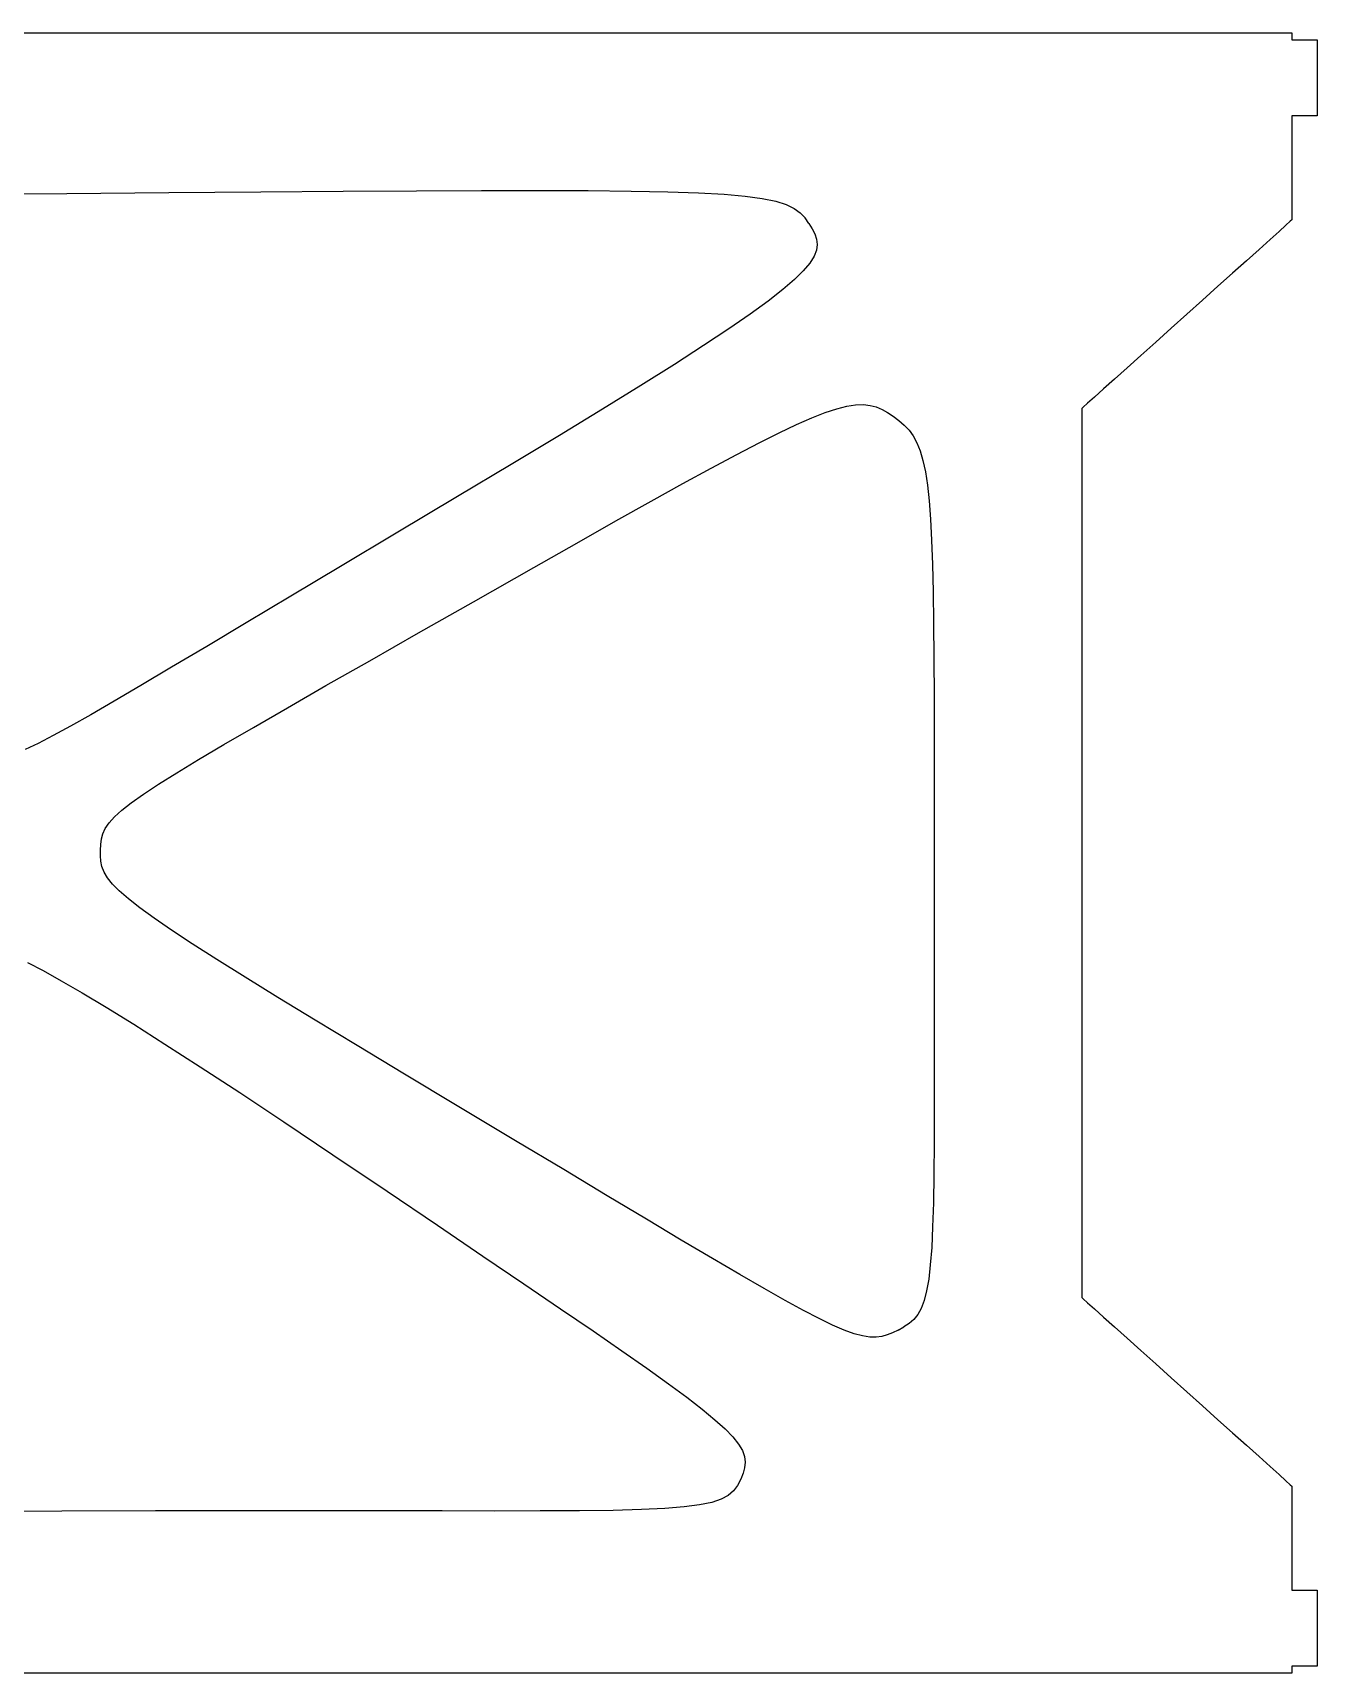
# Model space of a CAD drawing. Extents: x -403 to 96, y -97 to 697.
# Drawn here: x -251.9 to -100, y 503 to 697 of the extents above; entities that cross this region are included whole.
import ezdxf

# ---------------------------------------------------------------- set-up
doc = ezdxf.new("R2010")
doc.units = 0

msp = doc.modelspace()

# ---------------------------------------------------------------- linework, layer by layer
for p, q in [((-264.37, 697, 0), (-243.38, 697, 0)), ((-243.38, 697, 0), (-222.39, 697, 0)), ((-222.39, 697, 0), (-201.83, 697, 0)), ((-201.83, 697, 0), (-182.1, 697, 0)), ((-182.1, 697, 0), (-163.64, 697, 0)), ((-163.64, 697, 0), (-146.87, 697, 0)), ((-146.87, 697, 0), (-132.2, 697, 0)), ((-132.2, 697, 0), (-120.06, 697, 0)), ((-120.06, 697, 0), (-110.86, 697, 0)), ((-110.86, 697, 0), (-105.04, 697, 0)), ((-105.04, 697, 0), (-103, 697, 0)), ((-103, 697, 0), (-103, 696.99, 0)), ((-103, 696.99, 0), (-103, 696.98, 0)), ((-103, 696.98, 0), (-103, 696.95, 0)), ((-103, 696.95, 0), (-103, 696.91, 0)), ((-103, 696.91, 0), (-103, 696.87, 0)), ((-103, 696.87, 0), (-103, 696.82, 0)), ((-103, 696.82, 0), (-103, 696.77, 0)), ((-103, 696.77, 0), (-103, 696.71, 0)), ((-103, 696.71, 0), (-103, 696.65, 0)), ((-103, 696.65, 0), (-103, 696.59, 0)), ((-103, 696.59, 0), (-103, 696.53, 0)), ((-103, 696.53, 0), (-103, 696.47, 0)), ((-103, 696.47, 0), (-103, 696.41, 0)), ((-103, 696.41, 0), (-103, 696.35, 0)), ((-103, 696.35, 0), (-103, 696.3, 0)), ((-103, 696.3, 0), (-103, 696.26, 0)), ((-103, 696.26, 0), (-103, 696.22, 0)), ((-103, 696.22, 0), (-103, 696.2, 0)), ((-103, 696.2, 0), (-103, 696.18, 0)), ((-103, 696.18, 0), (-103, 696.17, 0)), ((-103, 696.17, 0), (-102.98, 696.17, 0)), ((-102.98, 696.17, 0), (-102.92, 696.17, 0)), ((-102.92, 696.17, 0), (-102.82, 696.17, 0)), ((-102.82, 696.17, 0), (-102.69, 696.17, 0)), ((-102.69, 696.17, 0), (-102.53, 696.17, 0)), ((-102.53, 696.17, 0), (-102.35, 696.17, 0)), ((-102.35, 696.17, 0), (-102.15, 696.17, 0)), ((-102.15, 696.17, 0), (-101.94, 696.17, 0)), ((-101.94, 696.17, 0), (-101.72, 696.17, 0)), ((-101.72, 696.17, 0), (-101.5, 696.17, 0)), ((-101.5, 696.17, 0), (-101.28, 696.17, 0)), ((-101.28, 696.17, 0), (-101.06, 696.17, 0)), ((-101.06, 696.17, 0), (-100.85, 696.17, 0)), ((-100.85, 696.17, 0), (-100.65, 696.17, 0)), ((-100.65, 696.17, 0), (-100.47, 696.17, 0)), ((-100.47, 696.17, 0), (-100.31, 696.17, 0)), ((-100.31, 696.17, 0), (-100.18, 696.17, 0)), ((-100.18, 696.17, 0), (-100.08, 696.17, 0)), ((-100.08, 696.17, 0), (-100.02, 696.17, 0)), ((-100.02, 696.17, 0), (-100, 696.17, 0)), ((-100, 696.17, 0), (-100, 696.11, 0)), ((-100, 696.11, 0), (-100, 695.92, 0)), ((-100, 695.92, 0), (-100, 695.63, 0)), ((-100, 695.63, 0), (-100, 695.24, 0)), ((-100, 695.24, 0), (-100, 694.77, 0)), ((-100, 694.77, 0), (-100, 694.23, 0)), ((-100, 694.23, 0), (-100, 693.64, 0)), ((-100, 693.64, 0), (-100, 693.01, 0)), ((-100, 693.01, 0), (-100, 692.35, 0)), ((-100, 692.35, 0), (-100, 691.67, 0)), ((-100, 691.67, 0), (-100, 691, 0)), ((-100, 691, 0), (-100, 690.34, 0)), ((-100, 690.34, 0), (-100, 689.71, 0)), ((-100, 689.71, 0), (-100, 689.12, 0)), ((-100, 689.12, 0), (-100, 688.58, 0)), ((-102.98, 687.17, 0), (-103, 687.17, 0)), ((-103, 687.17, 0), (-103, 687.09, 0)), ((-103, 687.09, 0), (-103, 686.83, 0)), ((-103, 686.83, 0), (-103, 686.43, 0)), ((-102.92, 687.17, 0), (-102.98, 687.17, 0)), ((-102.82, 687.17, 0), (-102.92, 687.17, 0)), ((-102.69, 687.17, 0), (-102.82, 687.17, 0)), ((-102.53, 687.17, 0), (-102.69, 687.17, 0)), ((-102.35, 687.17, 0), (-102.53, 687.17, 0)), ((-102.15, 687.17, 0), (-102.35, 687.17, 0)), ((-101.94, 687.17, 0), (-102.15, 687.17, 0)), ((-101.72, 687.17, 0), (-101.94, 687.17, 0)), ((-101.5, 687.17, 0), (-101.72, 687.17, 0)), ((-101.28, 687.17, 0), (-101.5, 687.17, 0)), ((-101.06, 687.17, 0), (-101.28, 687.17, 0)), ((-100.85, 687.17, 0), (-101.06, 687.17, 0)), ((-100.65, 687.17, 0), (-100.85, 687.17, 0)), ((-100.47, 687.17, 0), (-100.65, 687.17, 0)), ((-100.31, 687.17, 0), (-100.47, 687.17, 0)), ((-100.18, 687.17, 0), (-100.31, 687.17, 0)), ((-100.08, 687.17, 0), (-100.18, 687.17, 0)), ((-100.02, 687.17, 0), (-100.08, 687.17, 0)), ((-100, 687.17, 0), (-100.02, 687.17, 0)), ((-100, 688.58, 0), (-100, 688.11, 0)), ((-100, 688.11, 0), (-100, 687.72, 0)), ((-100, 687.72, 0), (-100, 687.43, 0)), ((-100, 687.43, 0), (-100, 687.24, 0)), ((-100, 687.24, 0), (-100, 687.17, 0)), ((-103, 686.43, 0), (-103, 685.9, 0)), ((-103, 685.9, 0), (-103, 685.25, 0)), ((-103, 685.25, 0), (-103, 684.52, 0)), ((-103, 684.52, 0), (-103, 683.71, 0)), ((-103, 683.71, 0), (-103, 682.85, 0)), ((-103, 682.85, 0), (-103, 681.94, 0)), ((-103, 681.94, 0), (-103, 681.03, 0)), ((-103, 681.03, 0), (-103, 680.11, 0)), ((-103, 680.11, 0), (-103, 679.2, 0)), ((-103, 679.2, 0), (-103, 678.34, 0)), ((-261.17, 677.91, 0), (-247.85, 678.01, 0)), ((-247.85, 678.01, 0), (-235.79, 678.11, 0)), ((-235.79, 678.11, 0), (-224.92, 678.19, 0)), ((-224.92, 678.19, 0), (-215.18, 678.26, 0)), ((-215.18, 678.26, 0), (-206.5, 678.32, 0)), ((-206.5, 678.32, 0), (-198.82, 678.35, 0)), ((-198.82, 678.35, 0), (-192.08, 678.36, 0)), ((-192.08, 678.36, 0), (-186.21, 678.34, 0)), ((-186.21, 678.34, 0), (-181.14, 678.29, 0)), ((-181.14, 678.29, 0), (-176.81, 678.2, 0)), ((-176.81, 678.2, 0), (-173.16, 678.07, 0)), ((-173.16, 678.07, 0), (-170.12, 677.9, 0)), ((-170.12, 677.9, 0), (-167.63, 677.68, 0)), ((-167.63, 677.68, 0), (-165.63, 677.4, 0)), ((-165.63, 677.4, 0), (-164.04, 677.08, 0)), ((-164.04, 677.08, 0), (-162.8, 676.69, 0)), ((-103, 678.34, 0), (-103, 677.53, 0)), ((-103, 677.53, 0), (-103, 676.8, 0)), ((-162.8, 676.69, 0), (-161.85, 676.23, 0)), ((-161.85, 676.23, 0), (-161.13, 675.71, 0)), ((-161.13, 675.71, 0), (-160.57, 675.12, 0)), ((-103, 676.8, 0), (-103, 676.15, 0)), ((-103, 676.15, 0), (-103, 675.62, 0)), ((-103, 675.62, 0), (-103, 675.22, 0)), ((-103, 675.22, 0), (-103, 674.97, 0)), ((-160.11, 674.45, 0), (-160.57, 675.12, 0)), ((-160.11, 674.45, 0), (-159.73, 673.82, 0)), ((-159.73, 673.82, 0), (-159.42, 673.21, 0)), ((-159.42, 673.21, 0), (-159.21, 672.6, 0)), ((-104.51, 673.52, 0), (-105.58, 672.55, 0)), ((-103.7, 674.25, 0), (-104.51, 673.52, 0)), ((-103.18, 674.71, 0), (-103.7, 674.25, 0)), ((-103, 674.88, 0), (-103.18, 674.71, 0)), ((-103, 674.97, 0), (-103, 674.88, 0)), ((-159.22, 671.31, 0), (-159.5, 670.58, 0)), ((-159.13, 671.98, 0), (-159.22, 671.31, 0)), ((-159.21, 672.6, 0), (-159.13, 671.98, 0)), ((-106.88, 671.39, 0), (-108.37, 670.05, 0)), ((-105.58, 672.55, 0), (-106.88, 671.39, 0)), ((-160, 669.77, 0), (-160.77, 668.85, 0)), ((-159.5, 670.58, 0), (-160, 669.77, 0)), ((-108.37, 670.05, 0), (-110, 668.59, 0)), ((-161.82, 667.81, 0), (-163.2, 666.63, 0)), ((-160.77, 668.85, 0), (-161.82, 667.81, 0)), ((-110, 668.59, 0), (-111.75, 667.02, 0)), ((-163.2, 666.63, 0), (-164.93, 665.27, 0)), ((-111.75, 667.02, 0), (-113.57, 665.38, 0)), ((-167.04, 663.73, 0), (-169.58, 661.99, 0)), ((-164.93, 665.27, 0), (-167.04, 663.73, 0)), ((-115.42, 663.71, 0), (-117.28, 662.05, 0)), ((-113.57, 665.38, 0), (-115.42, 663.71, 0)), ((-169.58, 661.99, 0), (-172.56, 660.01, 0)), ((-117.28, 662.05, 0), (-119.1, 660.41, 0)), ((-172.56, 660.01, 0), (-176.02, 657.78, 0)), ((-119.1, 660.41, 0), (-120.85, 658.84, 0)), ((-176.02, 657.78, 0), (-180, 655.28, 0)), ((-120.85, 658.84, 0), (-122.48, 657.38, 0)), ((-123.97, 656.04, 0), (-125.26, 654.88, 0)), ((-122.48, 657.38, 0), (-123.97, 656.04, 0)), ((-180, 655.28, 0), (-184.52, 652.49, 0)), ((-126.34, 653.91, 0), (-127.15, 653.18, 0)), ((-125.26, 654.88, 0), (-126.34, 653.91, 0)), ((-184.52, 652.49, 0), (-189.61, 649.39, 0)), ((-159.75, 651.46, 0), (-158.17, 652.08, 0)), ((-158.17, 652.08, 0), (-156.8, 652.53, 0)), ((-156.8, 652.53, 0), (-155.61, 652.83, 0)), ((-155.61, 652.83, 0), (-154.58, 653, 0)), ((-154.58, 653, 0), (-153.67, 653.03, 0)), ((-153.67, 653.03, 0), (-152.86, 652.94, 0)), ((-152.86, 652.94, 0), (-152.14, 652.75, 0)), ((-152.14, 652.75, 0), (-151.46, 652.47, 0)), ((-151.46, 652.47, 0), (-150.8, 652.1, 0)), ((-150.8, 652.1, 0), (-150.15, 651.66, 0)), ((-127.67, 652.72, 0), (-127.85, 652.55, 0)), ((-127.85, 652.55, 0), (-127.85, 651.79, 0)), ((-127.15, 653.18, 0), (-127.67, 652.72, 0)), ((-163.63, 649.69, 0), (-161.56, 650.67, 0)), ((-161.56, 650.67, 0), (-159.75, 651.46, 0)), ((-150.15, 651.66, 0), (-149.46, 651.15, 0)), ((-149.46, 651.15, 0), (-148.83, 650.6, 0)), ((-148.83, 650.6, 0), (-148.27, 650, 0)), ((-148.27, 650, 0), (-147.77, 649.32, 0)), ((-127.85, 651.79, 0), (-127.85, 649.61, 0)), ((-189.61, 649.39, 0), (-195.32, 645.95, 0)), ((-168.65, 647.13, 0), (-165.98, 648.52, 0)), ((-165.98, 648.52, 0), (-163.63, 649.69, 0)), ((-147.77, 649.32, 0), (-147.34, 648.51, 0)), ((-147.34, 648.51, 0), (-146.95, 647.56, 0)), ((-127.85, 649.61, 0), (-127.85, 646.17, 0)), ((-171.65, 645.53, 0), (-168.65, 647.13, 0)), ((-146.95, 647.56, 0), (-146.62, 646.42, 0)), ((-146.62, 646.42, 0), (-146.33, 645.08, 0)), ((-127.85, 646.17, 0), (-127.85, 641.62, 0)), ((-195.32, 645.95, 0), (-201.66, 642.16, 0)), ((-175.02, 643.69, 0), (-171.65, 645.53, 0)), ((-146.33, 645.08, 0), (-146.09, 643.49, 0)), ((-201.66, 642.16, 0), (-208.94, 637.83, 0)), ((-178.77, 641.61, 0), (-175.02, 643.69, 0)), ((-146.09, 643.49, 0), (-145.89, 641.64, 0)), ((-182.94, 639.27, 0), (-178.77, 641.61, 0)), ((-145.89, 641.64, 0), (-145.73, 639.48, 0)), ((-127.85, 641.62, 0), (-127.85, 636.13, 0)), ((-187.55, 636.66, 0), (-182.94, 639.27, 0)), ((-145.73, 639.48, 0), (-145.6, 636.98, 0)), ((-208.94, 637.83, 0), (-215.5, 633.9, 0)), ((-192.63, 633.78, 0), (-187.55, 636.66, 0)), ((-145.6, 636.98, 0), (-145.49, 634.13, 0)), ((-127.85, 636.13, 0), (-127.85, 629.85, 0)), ((-215.5, 633.9, 0), (-221.39, 630.38, 0)), ((-199.79, 629.7, 0), (-192.63, 633.78, 0)), ((-145.49, 634.13, 0), (-145.42, 630.87, 0)), ((-145.42, 630.87, 0), (-145.36, 627.19, 0)), ((-221.39, 630.38, 0), (-226.65, 627.22, 0)), ((-206.26, 626.03, 0), (-199.79, 629.7, 0)), ((-127.85, 629.85, 0), (-127.85, 622.94, 0)), ((-226.65, 627.22, 0), (-231.33, 624.42, 0)), ((-145.36, 627.19, 0), (-145.33, 623.06, 0)), ((-212.05, 622.74, 0), (-206.26, 626.03, 0)), ((-231.33, 624.42, 0), (-235.47, 621.96, 0)), ((-145.33, 623.06, 0), (-145.31, 618.43, 0)), ((-127.85, 622.94, 0), (-127.85, 615.56, 0)), ((-235.47, 621.96, 0), (-239.1, 619.8, 0)), ((-217.22, 619.79, 0), (-212.05, 622.74, 0)), ((-239.1, 619.8, 0), (-242.28, 617.94, 0)), ((-221.79, 617.17, 0), (-217.22, 619.79, 0)), ((-242.28, 617.94, 0), (-245.04, 616.34, 0)), ((-225.81, 614.86, 0), (-221.79, 617.17, 0)), ((-145.31, 618.43, 0), (-145.3, 613.29, 0)), ((-247.43, 614.99, 0), (-249.49, 613.88, 0)), ((-245.04, 616.34, 0), (-247.43, 614.99, 0)), ((-127.85, 615.56, 0), (-127.85, 607.86, 0)), ((-249.49, 613.88, 0), (-251.25, 612.96, 0)), ((-229.3, 612.82, 0), (-225.81, 614.86, 0)), ((-145.3, 613.29, 0), (-145.3, 607.6, 0)), ((-251.25, 612.96, 0), (-252.78, 612.24, 0)), ((-232.31, 611.04, 0), (-229.3, 612.82, 0)), ((-237.03, 608.13, 0), (-234.87, 609.48, 0)), ((-234.87, 609.48, 0), (-232.31, 611.04, 0)), ((-238.8, 606.96, 0), (-237.03, 608.13, 0)), ((-145.3, 607.6, 0), (-145.3, 601.33, 0)), ((-127.85, 607.86, 0), (-127.85, 600, 0)), ((-241.37, 605.05, 0), (-240.24, 605.94, 0)), ((-240.24, 605.94, 0), (-238.8, 606.96, 0)), ((-243.32, 602.9, 0), (-242.87, 603.55, 0)), ((-242.87, 603.55, 0), (-242.24, 604.26, 0)), ((-242.24, 604.26, 0), (-241.37, 605.05, 0)), ((-243.84, 601.02, 0), (-243.76, 601.66, 0)), ((-243.76, 601.66, 0), (-243.6, 602.28, 0)), ((-243.6, 602.28, 0), (-243.32, 602.9, 0)), ((-243.88, 599.66, 0), (-243.87, 600.34, 0)), ((-243.83, 599.02, 0), (-243.88, 599.66, 0)), ((-243.87, 600.34, 0), (-243.84, 601.02, 0)), ((-145.3, 601.33, 0), (-145.3, 593.7, 0)), ((-127.85, 600, 0), (-127.85, 592.14, 0)), ((-243.71, 598.39, 0), (-243.83, 599.02, 0)), ((-243.46, 597.75, 0), (-243.71, 598.39, 0)), ((-243.06, 597.07, 0), (-243.46, 597.75, 0)), ((-242.48, 596.33, 0), (-243.06, 597.07, 0)), ((-241.66, 595.51, 0), (-242.48, 596.33, 0)), ((-240.59, 594.57, 0), (-241.66, 595.51, 0)), ((-239.23, 593.5, 0), (-240.59, 594.57, 0)), ((-145.3, 593.7, 0), (-145.29, 586.8, 0)), ((-237.54, 592.28, 0), (-239.23, 593.5, 0)), ((-235.48, 590.87, 0), (-237.54, 592.28, 0)), ((-127.85, 592.14, 0), (-127.85, 584.44, 0)), ((-233.03, 589.25, 0), (-235.48, 590.87, 0)), ((-230.14, 587.4, 0), (-233.03, 589.25, 0)), ((-252.53, 587.04, 0), (-250.67, 586.09, 0)), ((-250.67, 586.09, 0), (-248.53, 584.9, 0)), ((-226.78, 585.3, 0), (-230.14, 587.4, 0)), ((-145.29, 586.8, 0), (-145.28, 580.6, 0)), ((-248.53, 584.9, 0), (-246.04, 583.47, 0)), ((-222.92, 582.92, 0), (-226.78, 585.3, 0)), ((-127.85, 584.44, 0), (-127.85, 577.06, 0)), ((-246.04, 583.47, 0), (-243.2, 581.76, 0)), ((-218.51, 580.23, 0), (-222.92, 582.92, 0)), ((-243.2, 581.76, 0), (-239.95, 579.75, 0)), ((-213.54, 577.22, 0), (-218.51, 580.23, 0)), ((-145.28, 580.6, 0), (-145.28, 575.05, 0)), ((-239.95, 579.75, 0), (-236.26, 577.41, 0)), ((-236.26, 577.41, 0), (-232.09, 574.73, 0)), ((-207.95, 573.85, 0), (-213.54, 577.22, 0)), ((-127.85, 577.06, 0), (-127.85, 570.15, 0)), ((-232.09, 574.73, 0), (-227.42, 571.67, 0)), ((-145.28, 575.05, 0), (-145.28, 570.12, 0)), ((-201.72, 570.11, 0), (-207.95, 573.85, 0)), ((-227.42, 571.67, 0), (-222.2, 568.2, 0)), ((-194.81, 565.97, 0), (-201.72, 570.11, 0)), ((-145.28, 570.12, 0), (-145.3, 565.77, 0)), ((-127.85, 570.15, 0), (-127.85, 563.87, 0)), ((-222.2, 568.2, 0), (-216.4, 564.32, 0)), ((-189.11, 562.55, 0), (-194.81, 565.97, 0)), ((-145.3, 565.77, 0), (-145.33, 561.96, 0)), ((-216.4, 564.32, 0), (-209.98, 559.99, 0)), ((-127.85, 563.87, 0), (-127.85, 558.38, 0)), ((-183.96, 559.46, 0), (-189.11, 562.55, 0)), ((-145.33, 561.96, 0), (-145.39, 558.64, 0)), ((-209.98, 559.99, 0), (-204.04, 555.97, 0)), ((-179.33, 556.69, 0), (-183.96, 559.46, 0)), ((-145.39, 558.64, 0), (-145.48, 555.79, 0)), ((-127.85, 558.38, 0), (-127.85, 553.83, 0)), ((-204.04, 555.97, 0), (-198.66, 552.33, 0)), ((-175.2, 554.22, 0), (-179.33, 556.69, 0)), ((-145.48, 555.79, 0), (-145.59, 553.36, 0)), ((-171.52, 552.04, 0), (-175.2, 554.22, 0)), ((-145.59, 553.36, 0), (-145.75, 551.31, 0)), ((-127.85, 553.83, 0), (-127.85, 550.39, 0)), ((-198.66, 552.33, 0), (-193.82, 549.05, 0)), ((-168.27, 550.14, 0), (-171.52, 552.04, 0)), ((-145.75, 551.31, 0), (-145.94, 549.6, 0)), ((-193.82, 549.05, 0), (-189.48, 546.1, 0)), ((-165.41, 548.49, 0), (-168.27, 550.14, 0)), ((-145.94, 549.6, 0), (-146.19, 548.2, 0)), ((-127.85, 550.39, 0), (-127.85, 548.21, 0)), ((-162.92, 547.08, 0), (-165.41, 548.49, 0)), ((-160.76, 545.9, 0), (-162.92, 547.08, 0)), ((-146.19, 548.2, 0), (-146.48, 547.06, 0)), ((-127.85, 548.21, 0), (-127.85, 547.45, 0)), ((-127.85, 547.45, 0), (-127.67, 547.28, 0)), ((-127.67, 547.28, 0), (-127.15, 546.82, 0)), ((-189.48, 546.1, 0), (-185.63, 543.47, 0)), ((-158.89, 544.93, 0), (-160.76, 545.9, 0)), ((-147.23, 545.41, 0), (-147.71, 544.83, 0)), ((-146.83, 546.14, 0), (-147.23, 545.41, 0)), ((-146.48, 547.06, 0), (-146.83, 546.14, 0)), ((-127.15, 546.82, 0), (-126.34, 546.09, 0)), ((-126.34, 546.09, 0), (-125.26, 545.12, 0)), ((-185.63, 543.47, 0), (-182.24, 541.13, 0)), ((-157.3, 544.16, 0), (-158.89, 544.93, 0)), ((-155.93, 543.57, 0), (-157.3, 544.16, 0)), ((-154.77, 543.15, 0), (-155.93, 543.57, 0)), ((-150.22, 543.26, 0), (-150.85, 543, 0)), ((-149.57, 543.58, 0), (-150.22, 543.26, 0)), ((-149.57, 543.58, 0), (-148.87, 543.95, 0)), ((-148.25, 544.36, 0), (-148.87, 543.95, 0)), ((-147.71, 544.83, 0), (-148.25, 544.36, 0)), ((-125.26, 545.12, 0), (-123.97, 543.96, 0)), ((-123.97, 543.96, 0), (-122.48, 542.62, 0)), ((-153.77, 542.88, 0), (-154.77, 543.15, 0)), ((-152.92, 542.74, 0), (-153.77, 542.88, 0)), ((-152.16, 542.73, 0), (-152.92, 542.74, 0)), ((-151.49, 542.82, 0), (-152.16, 542.73, 0)), ((-150.85, 543, 0), (-151.49, 542.82, 0)), ((-122.48, 542.62, 0), (-120.85, 541.16, 0)), ((-182.24, 541.13, 0), (-179.28, 539.06, 0)), ((-120.85, 541.16, 0), (-119.1, 539.59, 0)), ((-119.1, 539.59, 0), (-117.28, 537.95, 0)), ((-179.28, 539.06, 0), (-176.72, 537.23, 0)), ((-117.28, 537.95, 0), (-115.42, 536.29, 0)), ((-176.72, 537.23, 0), (-174.54, 535.63, 0)), ((-174.54, 535.63, 0), (-172.72, 534.22, 0)), ((-115.42, 536.29, 0), (-113.57, 534.62, 0)), ((-172.72, 534.22, 0), (-171.22, 532.98, 0)), ((-113.57, 534.62, 0), (-111.75, 532.98, 0)), ((-171.22, 532.98, 0), (-170.02, 531.9, 0)), ((-170.02, 531.9, 0), (-169.1, 530.95, 0)), ((-111.75, 532.98, 0), (-110, 531.41, 0)), ((-169.1, 530.95, 0), (-168.43, 530.1, 0)), ((-168.43, 530.1, 0), (-167.98, 529.33, 0)), ((-110, 531.41, 0), (-108.37, 529.95, 0)), ((-108.37, 529.95, 0), (-106.88, 528.61, 0)), ((-167.98, 529.33, 0), (-167.73, 528.63, 0)), ((-167.73, 528.63, 0), (-167.65, 527.96, 0)), ((-167.65, 527.96, 0), (-167.71, 527.3, 0)), ((-106.88, 528.61, 0), (-105.58, 527.45, 0)), ((-168.17, 525.94, 0), (-168.55, 525.2, 0)), ((-167.9, 526.64, 0), (-168.17, 525.94, 0)), ((-167.71, 527.3, 0), (-167.9, 526.64, 0)), ((-105.58, 527.45, 0), (-104.51, 526.48, 0)), ((-104.51, 526.48, 0), (-103.7, 525.75, 0)), ((-103.7, 525.75, 0), (-103.18, 525.29, 0)), ((-169.64, 524.03, 0), (-170.48, 523.57, 0)), ((-169.02, 524.57, 0), (-169.64, 524.03, 0)), ((-168.55, 525.2, 0), (-169.02, 524.57, 0)), ((-103.18, 525.29, 0), (-103, 525.12, 0)), ((-103, 525.12, 0), (-103, 525.04, 0)), ((-103, 525.04, 0), (-103, 524.78, 0)), ((-103, 524.78, 0), (-103, 524.38, 0)), ((-103, 524.38, 0), (-103, 523.85, 0)), ((-103, 523.85, 0), (-103, 523.2, 0)), ((-248.47, 522.16, 0), (-260.68, 522.09, 0)), ((-237.4, 522.2, 0), (-248.47, 522.16, 0)), ((-227.43, 522.22, 0), (-237.4, 522.2, 0)), ((-218.49, 522.22, 0), (-227.43, 522.22, 0)), ((-210.53, 522.21, 0), (-218.49, 522.22, 0)), ((-203.48, 522.19, 0), (-210.53, 522.21, 0)), ((-197.29, 522.18, 0), (-203.48, 522.19, 0)), ((-191.9, 522.19, 0), (-197.29, 522.18, 0)), ((-187.24, 522.21, 0), (-191.9, 522.19, 0)), ((-183.27, 522.26, 0), (-187.24, 522.21, 0)), ((-179.92, 522.35, 0), (-183.27, 522.26, 0)), ((-177.14, 522.48, 0), (-179.92, 522.35, 0)), ((-174.86, 522.66, 0), (-177.14, 522.48, 0)), ((-173.03, 522.9, 0), (-174.86, 522.66, 0)), ((-171.59, 523.2, 0), (-173.03, 522.9, 0)), ((-170.48, 523.57, 0), (-171.59, 523.2, 0)), ((-103, 523.2, 0), (-103, 522.47, 0)), ((-103, 522.47, 0), (-103, 521.66, 0)), ((-103, 521.66, 0), (-103, 520.8, 0)), ((-103, 520.8, 0), (-103, 519.89, 0)), ((-103, 519.89, 0), (-103, 518.97, 0)), ((-103, 518.97, 0), (-103, 518.06, 0)), ((-103, 518.06, 0), (-103, 517.15, 0)), ((-103, 517.15, 0), (-103, 516.29, 0)), ((-103, 516.29, 0), (-103, 515.48, 0)), ((-103, 515.48, 0), (-103, 514.75, 0)), ((-103, 514.75, 0), (-103, 514.1, 0)), ((-103, 514.1, 0), (-103, 513.57, 0)), ((-103, 513.57, 0), (-103, 513.17, 0)), ((-103, 513.17, 0), (-103, 512.91, 0)), ((-103, 512.91, 0), (-103, 512.83, 0)), ((-103, 512.83, 0), (-102.98, 512.83, 0)), ((-102.98, 512.83, 0), (-102.92, 512.83, 0)), ((-102.92, 512.83, 0), (-102.82, 512.83, 0)), ((-102.82, 512.83, 0), (-102.69, 512.83, 0)), ((-102.69, 512.83, 0), (-102.53, 512.83, 0)), ((-102.53, 512.83, 0), (-102.35, 512.83, 0)), ((-102.35, 512.83, 0), (-102.15, 512.83, 0)), ((-102.15, 512.83, 0), (-101.94, 512.83, 0)), ((-101.94, 512.83, 0), (-101.72, 512.83, 0)), ((-101.72, 512.83, 0), (-101.5, 512.83, 0)), ((-101.5, 512.83, 0), (-101.28, 512.83, 0)), ((-101.28, 512.83, 0), (-101.06, 512.83, 0)), ((-101.06, 512.83, 0), (-100.85, 512.83, 0)), ((-100.85, 512.83, 0), (-100.65, 512.83, 0)), ((-100.65, 512.83, 0), (-100.47, 512.83, 0)), ((-100.47, 512.83, 0), (-100.31, 512.83, 0)), ((-100.31, 512.83, 0), (-100.18, 512.83, 0)), ((-100.18, 512.83, 0), (-100.08, 512.83, 0)), ((-100.08, 512.83, 0), (-100.02, 512.83, 0)), ((-100.02, 512.83, 0), (-100, 512.83, 0)), ((-100, 512.83, 0), (-100, 512.76, 0)), ((-100, 512.76, 0), (-100, 512.57, 0)), ((-100, 512.57, 0), (-100, 512.28, 0)), ((-100, 512.28, 0), (-100, 511.89, 0)), ((-100, 511.89, 0), (-100, 511.42, 0)), ((-100, 511.42, 0), (-100, 510.88, 0)), ((-100, 510.88, 0), (-100, 510.29, 0)), ((-100, 510.29, 0), (-100, 509.66, 0)), ((-100, 509.66, 0), (-100, 509, 0)), ((-100, 509, 0), (-100, 508.33, 0)), ((-100, 508.33, 0), (-100, 507.65, 0)), ((-100, 507.65, 0), (-100, 506.99, 0)), ((-100, 506.99, 0), (-100, 506.36, 0)), ((-100, 506.36, 0), (-100, 505.77, 0)), ((-100, 505.77, 0), (-100, 505.23, 0)), ((-100, 505.23, 0), (-100, 504.76, 0)), ((-100, 504.76, 0), (-100, 504.37, 0)), ((-243.38, 503, 0), (-264.37, 503, 0)), ((-222.39, 503, 0), (-243.38, 503, 0)), ((-201.83, 503, 0), (-222.39, 503, 0)), ((-182.1, 503, 0), (-201.83, 503, 0)), ((-163.64, 503, 0), (-182.1, 503, 0)), ((-146.87, 503, 0), (-163.64, 503, 0)), ((-132.2, 503, 0), (-146.87, 503, 0)), ((-120.06, 503, 0), (-132.2, 503, 0)), ((-110.86, 503, 0), (-120.06, 503, 0)), ((-105.04, 503, 0), (-110.86, 503, 0)), ((-103, 503, 0), (-105.04, 503, 0)), ((-102.98, 503.83, 0), (-103, 503.83, 0)), ((-103, 503.83, 0), (-103, 503.82, 0)), ((-103, 503.82, 0), (-103, 503.8, 0)), ((-103, 503.8, 0), (-103, 503.78, 0)), ((-103, 503.78, 0), (-103, 503.74, 0)), ((-103, 503.74, 0), (-103, 503.7, 0)), ((-103, 503.7, 0), (-103, 503.65, 0)), ((-103, 503.65, 0), (-103, 503.59, 0)), ((-103, 503.59, 0), (-103, 503.53, 0)), ((-103, 503.53, 0), (-103, 503.47, 0)), ((-103, 503.47, 0), (-103, 503.41, 0)), ((-103, 503.41, 0), (-103, 503.35, 0)), ((-103, 503.35, 0), (-103, 503.29, 0)), ((-103, 503.29, 0), (-103, 503.23, 0)), ((-103, 503.23, 0), (-103, 503.18, 0)), ((-103, 503.18, 0), (-103, 503.13, 0)), ((-103, 503.13, 0), (-103, 503.09, 0)), ((-103, 503.09, 0), (-103, 503.05, 0)), ((-103, 503.05, 0), (-103, 503.02, 0)), ((-103, 503.02, 0), (-103, 503.01, 0)), ((-103, 503, 0), (-103, 503.01, 0)), ((-102.92, 503.83, 0), (-102.98, 503.83, 0)), ((-102.82, 503.83, 0), (-102.92, 503.83, 0)), ((-102.69, 503.83, 0), (-102.82, 503.83, 0)), ((-102.53, 503.83, 0), (-102.69, 503.83, 0)), ((-102.35, 503.83, 0), (-102.53, 503.83, 0)), ((-102.15, 503.83, 0), (-102.35, 503.83, 0)), ((-101.94, 503.83, 0), (-102.15, 503.83, 0)), ((-101.72, 503.83, 0), (-101.94, 503.83, 0)), ((-101.5, 503.83, 0), (-101.72, 503.83, 0)), ((-101.28, 503.83, 0), (-101.5, 503.83, 0)), ((-101.06, 503.83, 0), (-101.28, 503.83, 0)), ((-100.85, 503.83, 0), (-101.06, 503.83, 0)), ((-100.65, 503.83, 0), (-100.85, 503.83, 0)), ((-100.47, 503.83, 0), (-100.65, 503.83, 0)), ((-100.31, 503.83, 0), (-100.47, 503.83, 0)), ((-100.18, 503.83, 0), (-100.31, 503.83, 0)), ((-100.08, 503.83, 0), (-100.18, 503.83, 0)), ((-100.02, 503.83, 0), (-100.08, 503.83, 0)), ((-100, 503.83, 0), (-100.02, 503.83, 0)), ((-100, 504.37, 0), (-100, 504.08, 0)), ((-100, 504.08, 0), (-100, 503.89, 0)), ((-100, 503.89, 0), (-100, 503.83, 0))]:
    msp.add_line(p, q)

doc.saveas('drawing.dxf')
